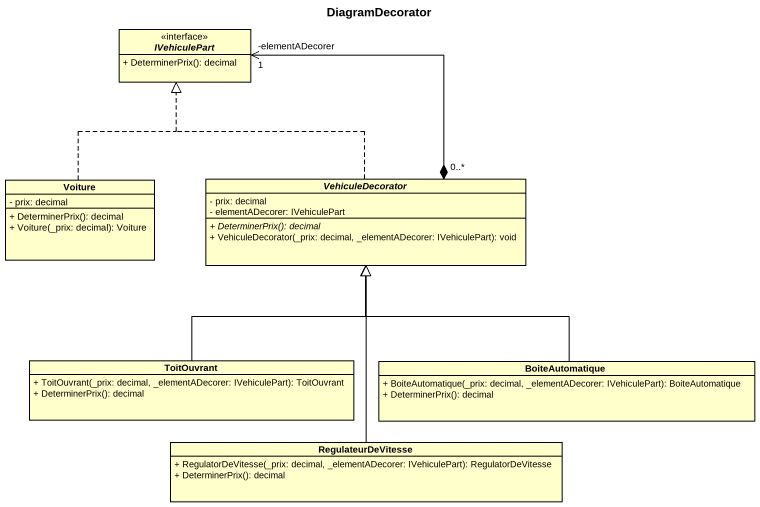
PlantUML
@startuml
title DiagramDecorator
hide circle
hide empty members
skinparam classAttributeIconSize 0
interface IVehiculePart <<interface>> {
  + DeterminerPrix(): decimal
}
class Voiture {
  - prix: decimal
  + DeterminerPrix(): decimal
  + Voiture(_prix: decimal): Voiture
}
abstract class VehiculeDecorator {
  - prix: decimal
  - elementADecorer: IVehiculePart
  {abstract} + DeterminerPrix(): decimal
  + VehiculeDecorator(_prix: decimal, _elementADecorer: IVehiculePart): void
}
class ToitOuvrant {
  + ToitOuvrant(_prix: decimal, _elementADecorer: IVehiculePart): ToitOuvrant
  + DeterminerPrix(): decimal
}
class BoiteAutomatique {
  + BoiteAutomatique(_prix: decimal, _elementADecorer: IVehiculePart): BoiteAutomatique
  + DeterminerPrix(): decimal
}
class RegulateurDeVitesse {
  + RegulatorDeVitesse(_prix: decimal, _elementADecorer: IVehiculePart): RegulatorDeVitesse
  + DeterminerPrix(): decimal
}
IVehiculePart "-elementADecorer\n1" <--* "0..*" VehiculeDecorator
Voiture .up.|> IVehiculePart
VehiculeDecorator .up.|> IVehiculePart
ToitOuvrant -up-|> VehiculeDecorator
BoiteAutomatique -up-|> VehiculeDecorator
RegulateurDeVitesse -up-|> VehiculeDecorator
@enduml
